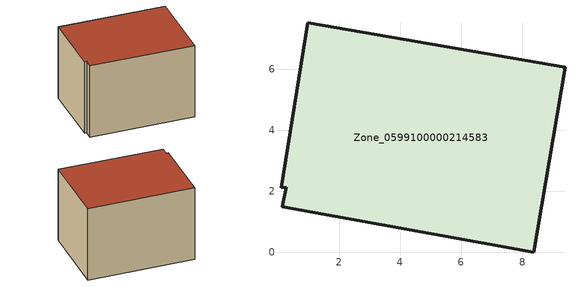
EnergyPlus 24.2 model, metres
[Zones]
Zone_0599100000214583
 floor ground (C_G): 0.14,1.5 0.27,2.14 0.1,2.11 0.98,7.52 9.4,6.06 8.37,0 z0
 wall outside (C_F): 8.37,0 9.4,6.06 0.98,7.52 0.1,2.11 0.27,2.14 0.14,1.5 8.37,0 z0:6.21
 roof outside (C_R): 0.27,2.14 0.14,1.5 8.37,0 9.4,6.06 0.98,7.52 0.1,2.11 z6.21
[BUILDING]
Pand.0599100000214583: North Axis=0; Terrain=City; Loads Convergence Tolerance Value=0.04; Temperature Convergence Tolerance Value=0.4; Solar Distribution=FullExterior; Maximum Number of Warmup Days=25; Minimum Number of Warmup Days=1
[Site:Location]
Rotterdam.The.Hague.AP_ZH_NLD Design_Conditions: Latitude=51.96; Longitude=4.45; Time Zone=1; Elevation=-4.5
[SITE:GROUNDTEMPERATURE:BUILDINGSURFACE]
18, 18, 18, 18, 18, 18, 18, 18, 18, 18, 18, 18
[MATERIAL] Thermal Absorptance=0.9; Solar Absorptance=0.7; Visible Absorptance=0.7
Name | Roughness | Thickness | Conductivity | Density | Specific Heat
G.D.1965 | MediumSmooth | 0.15 | 1 | 540 | 1210
F.D.1965 | Rough | 0.3 | 0.857143 | 1920 | 840
R.D.1965 | MediumRough | 0.2 | 0.08 | 1500 | 1000
[CONSTRUCTION]
C_G: G.D.1965
C_F: F.D.1965
C_R: R.D.1965
[ZONE]
Zone_0599100000214583: Type=1; Multiplier=1; Ceiling Height=Autocalculate; Volume=Autocalculate; Floor Area=autocalculate; Part of Total Floor Area=Yes
[ZONEINFILTRATION:DESIGNFLOWRATE]
Infil_Zone_0599100000214583: Zone or ZoneList or Space or SpaceList=Zone_0599100000214583; Schedule=AlwaysOn; Design Flow Rate Calculation Method=Flow/Area; Flow Rate per Floor Area=0.0042; Constant Term Coefficient=1; Temperature Term Coefficient=0; Velocity Term Coefficient=0; Velocity Squared Term Coefficient=0
[HVACTEMPLATE:ZONE:IDEALLOADSAIRSYSTEM]
Zone_0599100000214583: Maximum Heating Supply Air Temperature=50; Minimum Cooling Supply Air Temperature=13; Maximum Heating Supply Air Humidity Ratio=0.0156; Minimum Cooling Supply Air Humidity Ratio=0.0077; Heating Limit=NoLimit; Cooling Limit=NoLimit; Dehumidification Control Type=ConstantSensibleHeatRatio; Cooling Sensible Heat Ratio=0.7; Dehumidification Setpoint=60; Humidification Control Type=None; Humidification Setpoint=30; Outdoor Air Method=None; Outdoor Air Flow Rate per Person=0.00944; Outdoor Air Flow Rate per Zone Floor Area=0; Outdoor Air Flow Rate per Zone=0; Demand Controlled Ventilation Type=None; Outdoor Air Economizer Type=NoEconomizer; Heat Recovery Type=None; Sensible Heat Recovery Effectiveness=0.7; Latent Heat Recovery Effectiveness=0.65
[ZONECONTROL:THERMOSTAT]
ThermostatControl_Zone_0599100000214583: Zone or ZoneList=Zone_0599100000214583; Control Type Schedule=DualSetpointControlType; Control 1=Thermostat_Zone_0599100000214583; Temperature Difference Between Cutout And Setpoint=0
[THERMOSTATSETPOINT:DUALSETPOINT]
Thermostat_Zone_0599100000214583: Heating Setpoint Temperature Schedule=HeatingSetpoint_Zone_0599100000214583; Cooling Setpoint Temperature Schedule=CoolingSetpoint_Zone_0599100000214583
[SCHEDULE:COMPACT]
HeatingSetpoint_Zone_0599100000214583: Through: 12/31, For: AllDays, Until: 24:00, 21
CoolingSetpoint_Zone_0599100000214583: Through: 12/31, For: AllDays, Until: 24:00, 24
DualSetpointControlType: Through: 12/31, For: AllDays, Until: 24:00, 4
AlwaysOn: Through: 12/31, For: AllDays, Until: 24:00, 1
